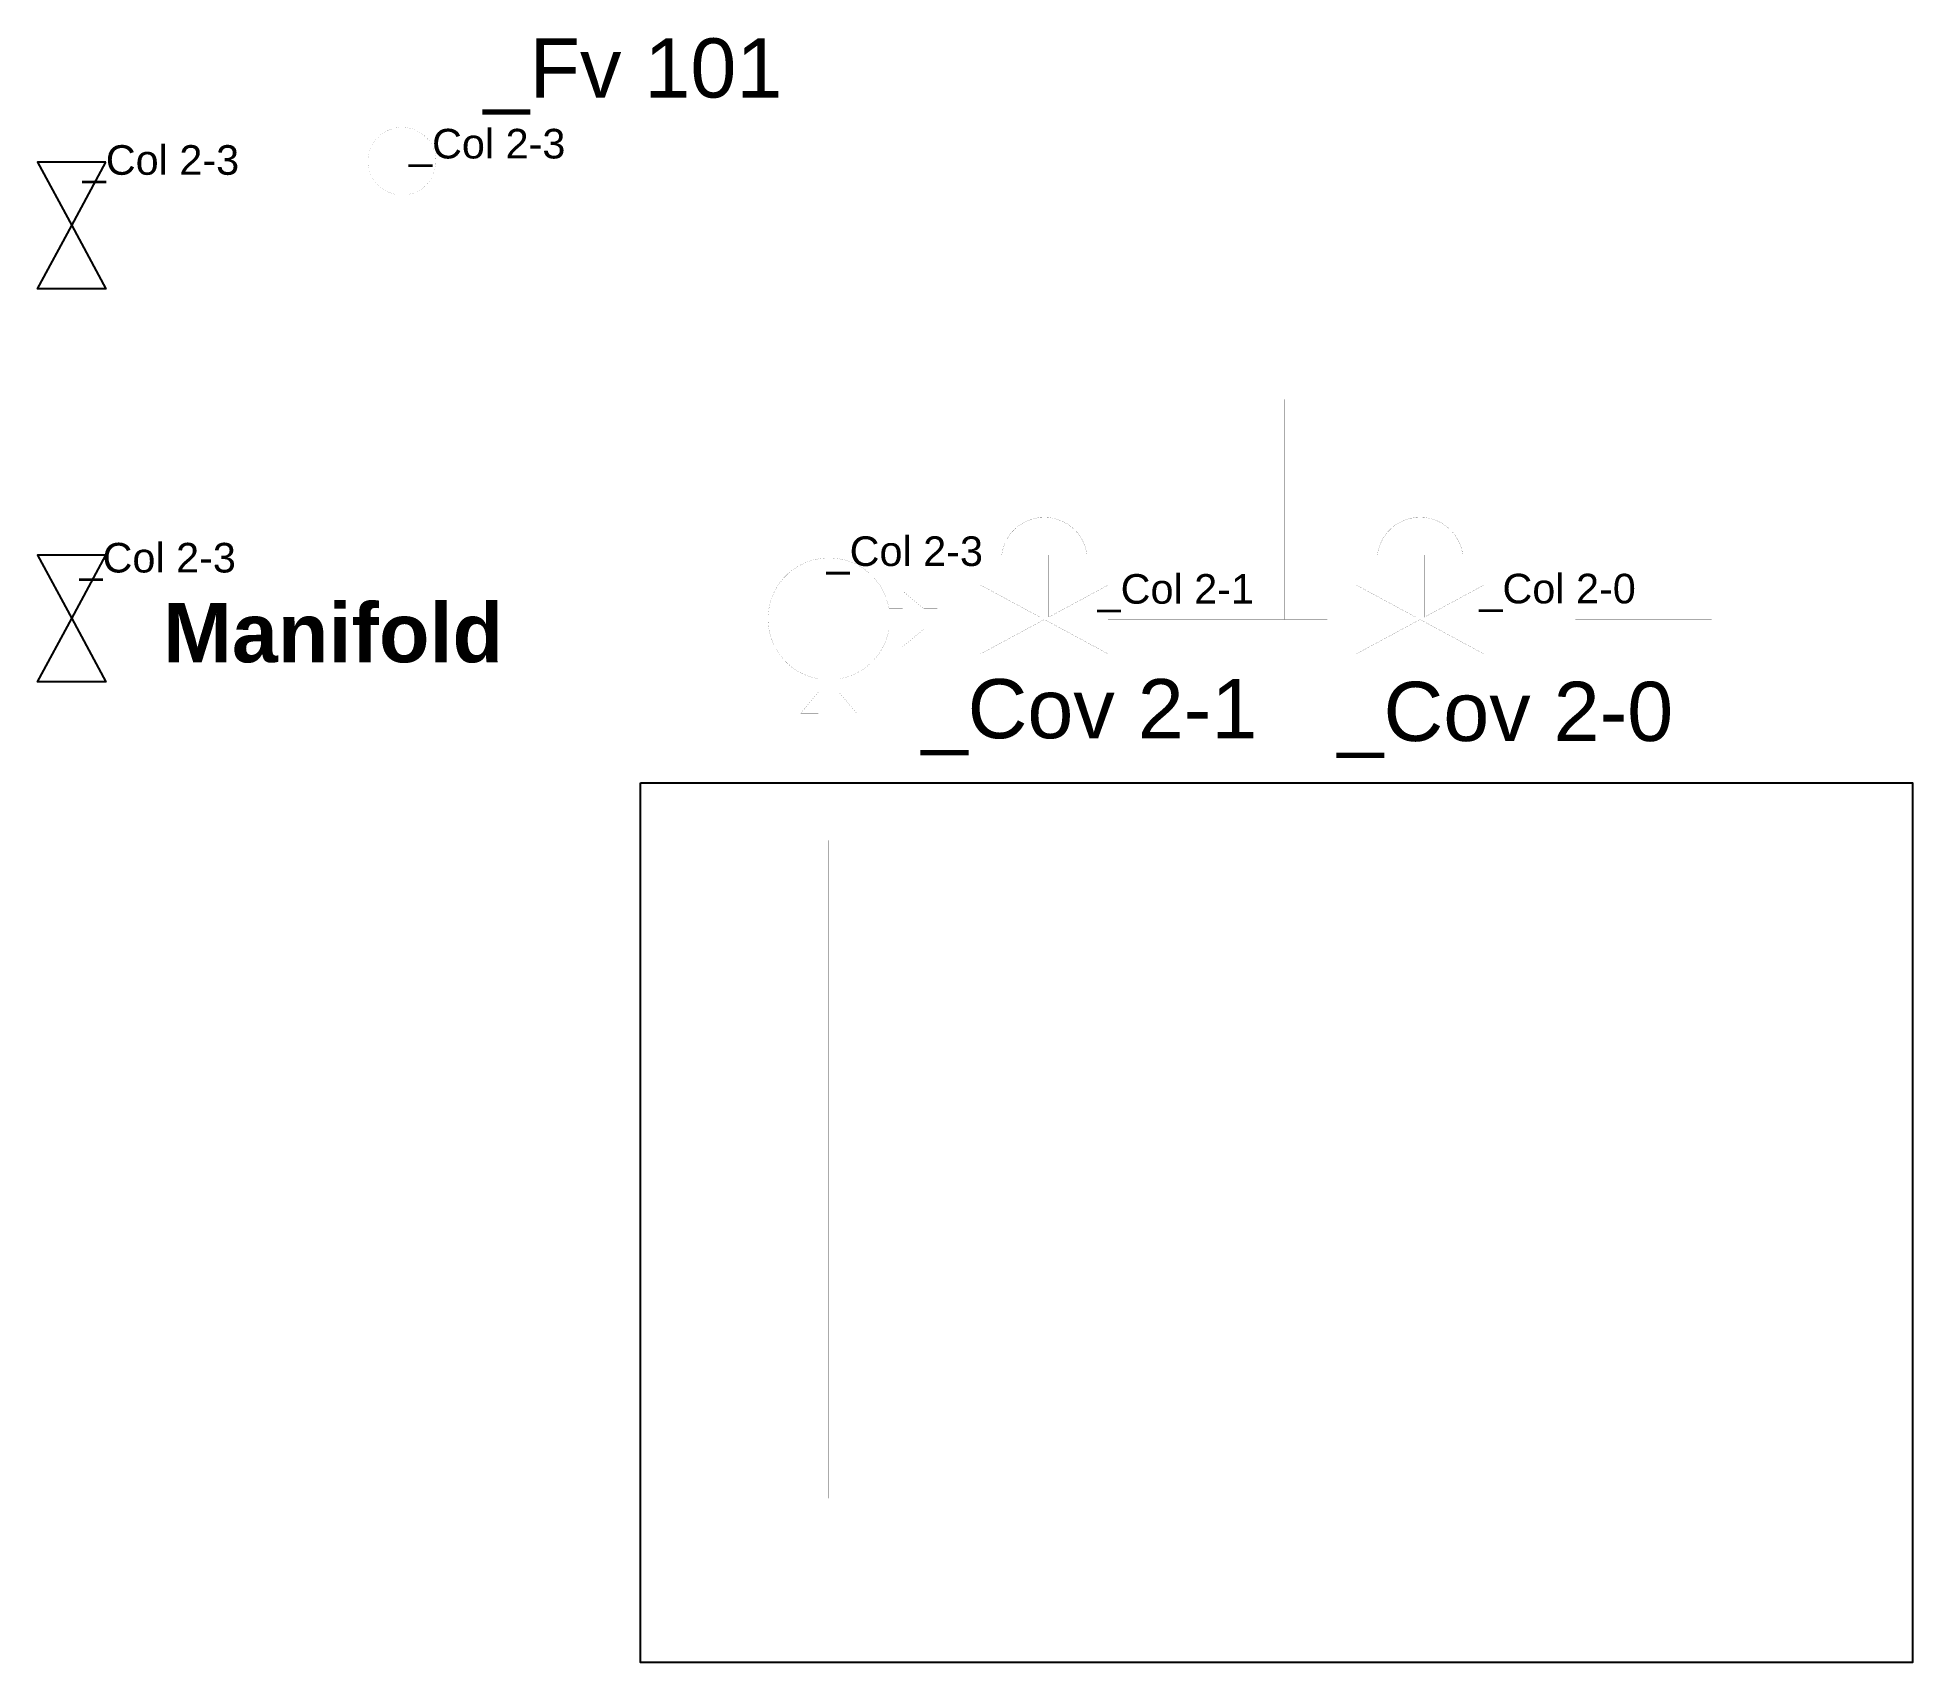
# Model space of a CAD drawing. Extents: x 78994 to 85326, y -1666 to 3823.
import ezdxf

# ---------------------------------------------------------------- set-up
doc = ezdxf.new("R2010")
doc.units = 0
doc.header["$MEASUREMENT"] = 0
for name, color, linetype in [('Omriss tanker', 20, 'CONTINUOUS'), ('Suction PS', 131, 'CONTINUOUS'), ('Symboler', 42, 'CONTINUOUS'), ('TEKST', 7, 'CONTINUOUS')]:
    doc.layers.add(name, color=color, linetype=linetype)
doc.styles.add('ARIAL', font='ARIAL.TTF', dxfattribs={"height": 12})
doc.styles.add('ARIAL BOLD', font='ARIALBD.TTF')

msp = doc.modelspace()

# ---------------------------------------------------------------- linework, layer by layer
at = {"layer": 'Omriss tanker', "linetype": 'Continuous'}
msp.add_lwpolyline([(81030.4, 1305.1), (85325.8, 1305.1), (85325.8, -1666.4), (81030.4, -1666.4)], close=True, dxfattribs=at)
at = {"layer": 'Suction PS', "linetype": 'Continuous', "const_width": 0.3}
for points in [[(83447.8, 1856.6), (83203.9, 1856.6), (83203.9, 2600.4), (80225.4, 2600.4), (80225.4, 2995.5), (80225.4, 2600.4), (79109.7, 2600.4), (79109.7, 2973), (79109.7, 2074), (79109.7, 2600.4), (83203.9, 2600.4), (83203.9, 1856.6), (82609.5, 1856.6), (83203.9, 1856.6)], [(82033.1, 1858.4), (82179.1, 1858.4)], [(83878.2, 1856.6), (84647.8, 1856.6), (84647.8, 815.1), (84647.8, 1856.6)], [(81666.3, 1388.6), (81666.3, -1112), (81266.3, -1512), (81666.3, -1112), (82066.3, -1512), (81666.3, -1112)]]:
    msp.add_lwpolyline(points, close=True, dxfattribs=at)
at = {"layer": 'Symboler', "linetype": 'Continuous'}
for points, const_width in [([(80202.3, 2995.5), (80248.4, 2995.5), (80248.4, 3292.7, 9.824838), (80202.3, 3292.7)], 0.21), ([(82033.1, 1823.1), (82033.1, 1893.7), (81986.7, 1893.7), (81916, 1952.8), (81916, 1893.7), (81869.6, 1893.7, 1.926208), (81631, 1656.3), (81631, 1610.9), (81571.9, 1540.1), (81631, 1540.1), (81631, 1388.6), (81701.6, 1388.6), (81701.6, 1539.5), (81760.1, 1539.5), (81701.6, 1610.4), (81701.6, 1656.2, 0.315826), (81869.6, 1823.1), (81915.4, 1823.1), (81915.4, 1764.6), (81986.2, 1823.1)], 0.3)]:
    msp.add_lwpolyline(points, format="xyb", close=True, dxfattribs=dict(at, const_width=const_width))
at = {"layer": 'Symboler', "color": 42, "linetype": 'Continuous'}
for points in [[(79225.3, 3401.2), (78994.2, 3401.2), (79109.7, 3187.1), (79225.3, 2973), (78994.2, 2973), (79109.7, 3187.1)], [(79225.3, 2074), (78994.2, 2074), (79109.7, 1859.9), (79225.3, 1645.8), (78994.2, 1645.8), (79109.7, 1859.9)]]:
    msp.add_lwpolyline(points, close=True, dxfattribs=at)
for points in [[(82379.2, 1864.8, 0.402, 0.402, 0), (82379.2, 2074.2, 0.402, 0.402, 0), (82250.1, 2074.2, 0.402, 0.402, -0.884677), (82538.5, 2074.2, 0.402, 0.402, 0), (82409.4, 2074.2, 0.402, 0.402, 0), (82409.4, 1864.8, 0.402, 0.402, 0), (82609.5, 1972.8, 0, 0, 0), (82609.5, 1740.5, 0.402, 0.402, 0), (82394.3, 1856.6, 0.402, 0.402, 0), (82179.1, 1740.5, 0, 0, 0), (82179.1, 1972.8, 0.402, 0.402, 0)], [(83647.9, 1864.8, 0.402, 0.402, 0), (83647.9, 2074.2, 0.402, 0.402, 0), (83518.8, 2074.2, 0.402, 0.402, -0.884677), (83807.2, 2074.2, 0.402, 0.402, 0), (83678.1, 2074.2, 0.402, 0.402, 0), (83678.1, 1864.8, 0.402, 0.402, 0), (83878.2, 1972.8, 0, 0, 0), (83878.2, 1740.5, 0.402, 0.402, 0), (83663, 1856.6, 0.402, 0.402, 0), (83447.8, 1740.5, 0, 0, 0), (83447.8, 1972.8, 0.402, 0.402, 0)]]:
    msp.add_lwpolyline(points, format="xyseb", close=True, dxfattribs=at)

# ---------------------------------------------------------------- texts
at = {"layer": 'Omriss tanker', "linetype": 'Continuous', "insert": (79417.9, 1912), "char_height": 200, "width": 1441.283, "attachment_point": 1, "style": 'ARIAL BOLD'}
msp.add_mtext('Manifold', dxfattribs=at)
at = {"layer": 'TEKST', "linetype": 'Continuous', "style": 'ARIAL'}
for s, height, p in [('_Fv 101', 200, (80500.2, 3619.6)), ('_Col 2-3', 100, (80248.8, 3413.9)), ('_Col 2-3', 100, (79147.1, 3358.8)), ('_Col 2-3', 100, (79136.1, 2015.4)), ('_Col 2-3', 100, (81658.9, 2037.4)), ('_Col 2-1', 100, (82574.1, 1910)), ('_Col 2-0', 100, (83863.5, 1911.1)), ('_Cov 2-1', 200, (81979.7, 1455.4)), ('_Cov 2-0', 200, (83384.2, 1446.2))]:
    msp.add_text(s, height=height, dxfattribs=at).set_placement(p)

doc.saveas('drawing.dxf')
